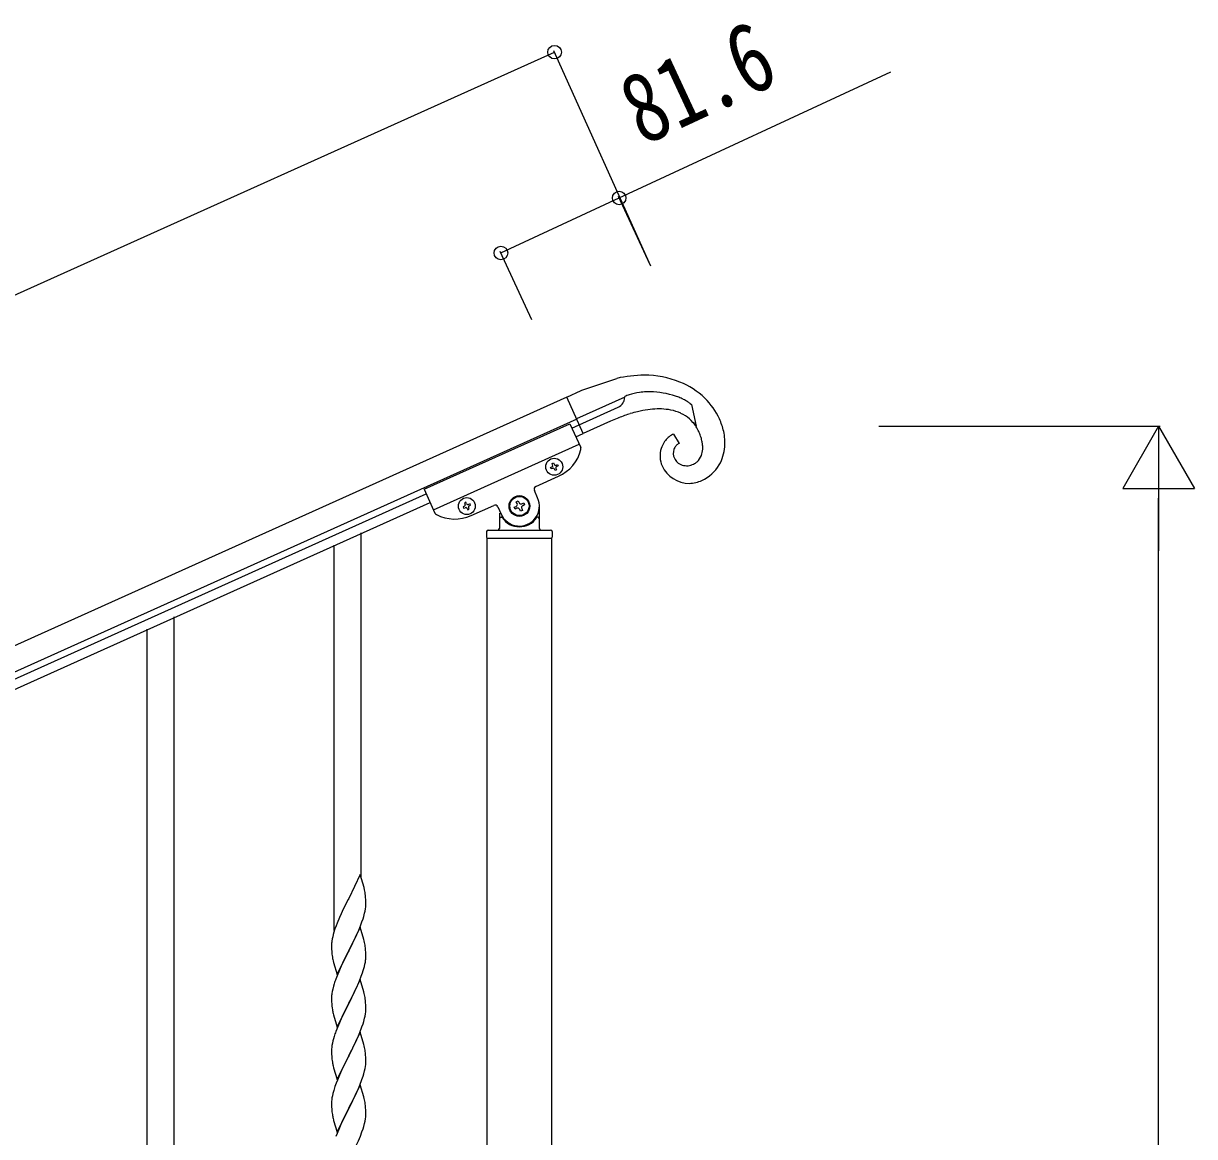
# Model space of a CAD drawing. Units: millimetres, scale not verified. Extents: x -4015 to 4015, y -2862 to 2860.
# Drawn here: x 1069 to 1802, y -1075 to -378 of the extents above; entities that cross this region are included whole.
import ezdxf
from ezdxf.enums import TextEntityAlignment as Align

# ---------------------------------------------------------------- set-up
doc = ezdxf.new("R2010")
doc.units = ezdxf.units.MM
doc.header["$LTSCALE"] = 10
doc.layers.add('0-3_YKK_A1', color=4, linetype='Continuous')
doc.layers.add('0-4_YKK_D', color=6, linetype='Continuous')
doc.styles.add('ＭＳ ゴシック', font='')
doc.styles.get('ＭＳ ゴシック').set_extended_font_data('MS Gothic')

msp = doc.modelspace()

# ---------------------------------------------------------------- linework, layer by layer
at = {"layer": '0-3_YKK_A1'}
for p, q in [((1418.77, -607.45), (1440.65, -599.98)), ((1409.37, -611.75), (560.11, -993.96)), ((1419.57, -634.5), (1409.31, -611.7)), ((1445.6, -611.83), (1415.46, -625.38)), ((1444.62, -615.24), (1444.7, -615.09)), ((1445.44, -613.09), (1445.5, -612.86)), ((1417.1, -629.03), (1441.42, -618.1)), ((1486.61, -615.79), (1487.43, -616.43)), ((1487.43, -616.43), (1490.22, -630)), ((1415.52, -625.43), (566.26, -1007.64)), ((1320.14, -669.42), (1411.33, -628.38)), ((1411.33, -628.38), (1418.03, -643.26)), ((1412.57, -631.14), (1417.16, -629.08)), ((1436.64, -626.82), (1419.56, -634.5)), ((1441.8, -624.65), (1436.64, -626.82)), ((1415.04, -636.61), (1419.63, -634.55)), ((1476.04, -634.88), (1479.56, -640.81)), ((1492.2, -633.87), (1491.96, -633.34)), ((1325.88, -682.18), (1417.08, -641.14)), ((1478.63, -641.33), (1478.51, -641.42)), ((1400.39, -656.31), (1399.51, -656.7)), ((1402.62, -654.25), (1403.5, -653.85)), ((1478.7, -652.71), (1479.03, -652.97)), ((1487.68, -654.07), (1487.89, -653.99)), ((1487.89, -653.99), (1488.56, -653.72)), ((1489.85, -653), (1490.27, -652.7)), ((1390.04, -667.57), (1404.17, -661.2)), ((612.59, -991.17), (1321.38, -672.18)), ((1320.14, -669.42), (1326.84, -684.3)), ((1391.09, -674.77), (1389.03, -670.21)), ((615.05, -996.65), (1323.85, -677.65)), ((1345.28, -680.05), (1344.4, -680.45)), ((1348.3, -679.75), (1349.18, -679.35)), ((1349.46, -685.83), (1363.59, -679.47)), ((1366.24, -680.47), (1368.29, -685.03)), ((1378.15, -681.31), (1376.95, -681.86)), ((1381.22, -678.49), (1382.43, -677.94)), ((1392.19, -693.9), (1392.19, -679.9)), ((1367.19, -684.45), (1367.19, -693.9)), ((1368.19, -686.9), (1368.46, -686.9)), ((1391.19, -686.9), (1390.91, -686.9)), ((1359.19, -695.9), (1359.19, -699.4)), ((1360.19, -694.9), (1399.19, -694.9)), ((1400.19, -695.9), (1400.19, -699.4)), ((1280.69, -912.61), (1280.69, -696.7)), ((1359.44, -699.9), (1399.94, -699.9)), ((1359.44, -1534.88), (1359.44, -699.9)), ((1359.69, -699.9), (1399.69, -699.9)), ((1399.94, -1534.88), (1399.94, -699.9)), ((1263.69, -945.52), (1263.69, -704.34)), ((1163.69, -1097.94), (1163.69, -749.28)), ((1146.69, -1097.94), (1146.69, -756.92)), ((1262.49, -1026.95), (1262.63, -1027.93)), ((1262.49, -1059.81), (1262.63, -1060.8))]:
    msp.add_line(p, q, dxfattribs=at)
for points in [[(1409.31, -611.7), (1418.42, -607.61), (1418.77, -607.45)], [(1445.5, -612.86), (1445.64, -611.41), (1445.64, -611.39)], [(1399.51, -656.7), (1399.12, -655.82), (1399.99, -655.43)], [(1400.48, -654.16), (1400.08, -653.29), (1400.96, -652.89), (1401.35, -653.77)], [(1402.53, -656.39), (1402.93, -657.27), (1402.05, -657.66), (1401.66, -656.79)], [(1403.5, -653.85), (1403.89, -654.73), (1403.01, -655.12)], [(1344.4, -680.45), (1344.8, -681.32), (1345.67, -680.93)], [(1346.64, -678.39), (1346.24, -677.52), (1345.37, -677.91), (1345.76, -678.79)], [(1346.94, -681.41), (1347.34, -682.29), (1348.21, -681.89), (1347.82, -681.02)], [(1349.18, -679.35), (1348.78, -678.48), (1347.91, -678.87)], [(1376.95, -681.86), (1376.41, -680.65), (1377.61, -680.11)], [(1378.27, -678.37), (1377.73, -677.16), (1378.94, -676.62), (1379.48, -677.82)], [(1381.1, -681.43), (1381.64, -682.64), (1380.44, -683.18), (1379.9, -681.98)], [(1382.43, -677.94), (1382.97, -679.15), (1381.76, -679.69)], [(1280.09, -910.58), (1272.86, -925.43), (1272.52, -926.1), (1269.91, -931.3), (1268.81, -933.6), (1268.14, -935.03), (1267.03, -937.49), (1265.56, -941.02), (1264.97, -942.54), (1264.25, -944.56), (1263.61, -946.55), (1263.19, -948.01), (1262.83, -949.43), (1262.54, -950.82), (1262.32, -952.15)], [(1282.82, -920.12), (1282.48, -918.7), (1280.09, -910.58)], [(1262.49, -961.21), (1262.63, -962.2), (1262.81, -963.15), (1262.91, -963.62), (1263.12, -964.56), (1263.37, -965.52), (1265.64, -973.16), (1272.86, -958.31), (1273.03, -957.97), (1274.75, -954.59), (1277.14, -949.66), (1278.69, -946.24), (1279.13, -945.24), (1280.17, -942.71), (1281.13, -940.18), (1281.81, -938.18), (1282.27, -936.7), (1282.79, -934.77), (1283.1, -933.38), (1283.34, -932.02), (1283.5, -930.73), (1283.56, -929.9), (1283.58, -929.1), (1283.58, -927.95), (1283.53, -926.23), (1283.47, -924.98), (1283.36, -923.57)], [(1280.09, -943.45), (1272.86, -958.31), (1272.52, -958.98), (1269.7, -964.62), (1268.14, -967.9), (1267.03, -970.37), (1265.56, -973.89), (1264.79, -975.92)], [(1282.82, -952.99), (1282.6, -952.05), (1282.35, -951.09), (1280.09, -943.45)], [(1262.19, -953.43), (1262.15, -954.24), (1262.14, -954.64), (1262.16, -956.5), (1262.19, -957.51), (1262.24, -958.45), (1262.32, -959.62)], [(1283.56, -962.77), (1283.58, -961.97), (1283.58, -960.83), (1283.53, -959.1), (1283.47, -957.85), (1283.36, -956.44)], [(1282.67, -968.12), (1283, -966.71), (1283.27, -965.34), (1283.46, -964.03)], [(1263.12, -997.43), (1263.37, -998.39), (1265.64, -1006.03), (1272.86, -991.18), (1273.03, -990.85), (1274.75, -987.46), (1276.25, -984.4), (1277.37, -982.06), (1278.48, -979.61), (1279.55, -977.1), (1280.75, -974.06), (1281.48, -972.05), (1281.97, -970.55)], [(1263.76, -978.93), (1263.32, -980.4), (1262.83, -982.31), (1262.54, -983.69), (1262.32, -985.02)], [(1280.09, -976.31), (1272.86, -991.18), (1272.7, -991.51), (1269.91, -997.04), (1268.59, -999.81), (1268.14, -1000.77), (1266.39, -1004.74), (1265.36, -1007.27), (1264.79, -1008.79)], [(1282.82, -985.85), (1282.6, -984.92), (1282.35, -983.96), (1280.09, -976.31)], [(1262.19, -986.3), (1262.15, -987.11), (1262.14, -987.51), (1262.16, -989.37), (1262.19, -990.38), (1262.24, -991.32), (1262.34, -992.76), (1262.49, -994.08), (1262.63, -995.07)], [(1263.12, -1030.3), (1263.44, -1031.5), (1265.64, -1038.9), (1272.86, -1024.04), (1273.03, -1023.71), (1274.75, -1020.33), (1276.25, -1017.27), (1277.37, -1014.92), (1278.91, -1011.48), (1279.76, -1009.47), (1281.13, -1005.92), (1281.81, -1003.92), (1282.27, -1002.44), (1282.79, -1000.51), (1283.1, -999.12), (1283.34, -997.76), (1283.5, -996.47), (1283.56, -995.64), (1283.58, -994.84), (1283.58, -993.69), (1283.53, -991.97), (1283.47, -990.72), (1283.36, -989.31)], [(1280.09, -1009.19), (1272.86, -1024.04), (1272.52, -1024.72), (1269.7, -1030.36), (1268.36, -1033.16), (1267.03, -1036.1), (1265.76, -1039.12), (1264.97, -1041.15), (1264.25, -1043.17), (1263.46, -1045.65), (1262.94, -1047.57), (1262.63, -1048.97), (1262.39, -1050.32), (1262.23, -1051.62), (1262.17, -1052.45), (1262.14, -1053.25), (1262.16, -1055.11), (1262.19, -1056.12), (1262.24, -1057.06), (1262.32, -1058.22)], [(1282.82, -1018.73), (1282.6, -1017.79), (1282.35, -1016.83), (1280.09, -1009.19)], [(1263.76, -1011.79), (1263.32, -1013.26), (1262.94, -1014.7), (1262.63, -1016.1), (1262.39, -1017.45), (1262.23, -1018.75), (1262.17, -1019.58), (1262.14, -1020.38), (1262.16, -1022.24), (1262.19, -1023.25), (1262.24, -1024.19), (1262.32, -1025.35)], [(1263.12, -1063.17), (1263.37, -1064.12), (1263.44, -1064.37), (1265.64, -1071.77), (1272.86, -1056.91), (1273.03, -1056.58), (1275.81, -1051.04), (1276.92, -1048.74), (1277.59, -1047.31), (1278.91, -1044.35), (1279.76, -1042.33), (1281.13, -1038.79), (1281.81, -1036.79), (1282.27, -1035.31), (1282.79, -1033.38), (1283.1, -1031.99), (1283.34, -1030.63), (1283.5, -1029.34), (1283.56, -1028.51), (1283.58, -1027.71), (1283.58, -1026.56), (1283.53, -1024.84), (1283.47, -1023.59), (1283.36, -1022.18)], [(1280.09, -1042.05), (1272.86, -1056.91), (1272.7, -1057.24), (1269.7, -1063.23), (1268.36, -1066.03), (1267.03, -1068.97), (1265.56, -1072.5), (1264.79, -1074.53)], [(1282.82, -1051.59), (1282.6, -1050.65), (1282.35, -1049.7), (1280.09, -1042.05)], [(1262.91, -1095.1), (1263.12, -1096.04), (1263.44, -1097.24), (1265.64, -1104.64), (1272.86, -1089.78), (1273.03, -1089.45), (1277.59, -1080.18), (1278.91, -1077.22), (1280.17, -1074.19), (1281.13, -1071.66), (1281.81, -1069.65), (1282.27, -1068.18), (1282.79, -1066.25), (1283.1, -1064.85), (1283.34, -1063.5), (1283.5, -1062.21), (1283.56, -1061.38), (1283.58, -1060.58), (1283.58, -1059.43), (1283.53, -1057.7), (1283.47, -1056.46), (1283.36, -1055.05)]]:
    msp.add_lwpolyline(points, dxfattribs=at)
for centre, radius in [((1401.5, -655.28), 5.3), ((1379.69, -679.9), 6.5), ((1379.69, -679.9), 6), ((1346.79, -679.9), 5.3)]:
    msp.add_circle(centre, radius, dxfattribs=at)
for centre, radius, start, end in [((1459.23, -684.61), 86.64, 90.93194, 102.38156), ((1457.15, -661.63), 63.66, 68.8239, 89.39496), ((1460.15, -650.38), 52.1, 46.86916, 67.44021), ((1438.01, -611.07), 7.82, 295.88139, 327.75983), ((1436.17, -610.62), 9.63, 332.35131, 336.93436), ((1434.38, -610.28), 11.41, 338.88732, 345.76075), ((1473.52, -678.56), 72.76, 110.2469, 112.53865), ((1444.89, -611.43), 0.75, 3.05731, 5.34907), ((1461.12, -649.5), 41.23, 98.88406, 108.0465), ((1461.61, -663.83), 55.49, 87.94108, 97.10352), ((1459.25, -666.13), 57.91, 69.66905, 85.68574), ((1448.49, -684.27), 78.76, 64.62105, 66.9128), ((1447.63, -677.88), 73.44, 59.58366, 61.87541), ((1454.69, -660.31), 54.78, 54.35666, 56.64842), ((1460.05, -647.21), 49.91, 26.00053, 44.29621), ((1509.47, -805.65), 193.24, 108.2084, 110.50015), ((1482.54, -735.22), 117.98, 104.17673, 106.46849), ((1472.1, -700.04), 81.33, 98.534, 103.11705), ((1469.06, -692.34), 73.28, 92.49829, 97.08134), ((1466.96, -687.08), 67.96, 88.62627, 90.91803), ((1465.95, -667.88), 48.81, 80.03255, 86.90598), ((1467.28, -652.65), 33.61, 66.31203, 77.76165), ((1470.13, -643.79), 24.36, 34.4544, 64.08205), ((1440.16, -658.39), 57.54, 25.80845, 32.68189), ((1457.25, -645.69), 51.82, 13.96038, 23.12282), ((1483.03, -648.53), 15.38, 122.34282, 147.45202), ((1483.58, -650.77), 17.59, 115.37774, 119.96079), ((1454.49, -649.74), 40.92, 18.24191, 22.82496), ((1458.41, -647.33), 36.45, 11.98796, 16.57101), ((1468.03, -640.96), 40.27, 357.39542, 11.12995), ((1393.91, -638.41), 25, 294.23, 345.73005), ((1416.2, -644.08), 2, 345.73005, 24.23), ((1484.28, -648.58), 16.56, 163.49332, 202.0855), ((1487.29, -650.34), 19.97, 149.66128, 161.1109), ((1483.95, -646.77), 7.96, 162.8662, 203.6821), ((1483.29, -647.01), 7.41, 141.29787, 159.59356), ((1484.79, -648.84), 9.74, 133.78953, 138.37258), ((1483.09, -647.4), 7.53, 127.44934, 132.03239), ((1482.4, -646.83), 6.66, 115.22416, 124.3866), ((1479.83, -643.32), 14.6, 340.21075, 356.22744), ((1467.3, -644.57), 27.19, 5.60305, 10.1861), ((1464.85, -643.51), 29.56, 358.51674, 3.09979), ((1478.28, -639.84), 30.12, 331.55139, 354.39376), ((1484.48, -646.3), 8.64, 205.12473, 227.9671), ((1478.44, -637.56), 19.21, 307.98825, 310.28), ((1483.33, -644.16), 11.03, 313.08207, 338.19126), ((1399.6, -654.56), 0.96, 294.23, 24.23), ((1400.78, -657.18), 0.96, 24.23, 114.23), ((1402.23, -653.37), 0.96, 204.23, 294.23), ((1403.41, -656), 0.96, 114.23, 204.23), ((1486.08, -646.75), 18.94, 205.16426, 269.85289), ((1484.31, -645.66), 9.02, 234.14759, 281.5867), ((1481.58, -634.75), 20.26, 282.94414, 287.52719), ((1483.24, -642.61), 12.31, 295.59582, 302.46925), ((1482.37, -640.09), 26.47, 295.91426, 327.7927), ((1485.04, -643), 22.71, 272.49733, 293.06839), ((1390.86, -669.39), 2, 114.23, 204.23), ((1344.89, -679.18), 0.96, 294.23, 24.23), ((1346.07, -681.81), 0.96, 24.23, 114.23), ((1347.51, -678), 0.96, 204.23, 294.23), ((1348.69, -680.62), 0.96, 114.23, 204.23), ((1364.41, -681.29), 2, 24.23, 114.23), ((1379.69, -679.9), 12.5, 204.23, 24.23), ((1377.07, -678.91), 1.32, 294.23, 24.23), ((1378.69, -682.52), 1.32, 24.23, 114.23), ((1380.68, -677.28), 1.32, 204.23, 294.23), ((1382.31, -680.89), 1.32, 114.23, 204.23), ((1328.66, -683.47), 2, 204.23, 242.72995), ((1339.2, -663.03), 25, 242.72995, 294.23), ((1368.19, -687.9), 1, 90, 180), ((1368.46, -687.4), 0.5, 33.74899, 90), ((1379.69, -679.9), 13, 213.74899, 326.25101), ((1390.91, -687.4), 0.5, 90, 146.25101), ((1391.19, -687.9), 1, 0, 90), ((1360.19, -695.9), 1, 90, 180), ((1366.19, -693.9), 1, 270, 0), ((1393.19, -693.9), 1, 180, 270), ((1399.19, -695.9), 1, 0, 90), ((1359.69, -699.4), 0.5, 180, 270), ((1399.69, -699.4), 0.5, 270, 0), ((1241.35, -928.82), 42.37, 9.56725, 11.859), ((1238.5, -928.42), 45.12, 6.17603, 8.46779), ((1294.13, -956.04), 32.04, 173.03232, 175.32407), ((1302.15, -956.16), 39.98, 184.9569, 187.24866), ((1241.35, -961.69), 42.37, 9.56725, 11.859), ((1238.5, -961.29), 45.12, 6.17603, 8.46779), ((1252.14, -960.77), 31.49, 354.07159, 356.36334), ((1221.57, -951.84), 63.23, 342.78424, 345.07599), ((1339.39, -1003.17), 79.42, 159.93435, 162.22611), ((1294.13, -988.91), 32.04, 173.03232, 175.32407), ((1241.23, -994.56), 42.49, 9.53591, 11.82766), ((1238.63, -994.16), 45, 6.19632, 8.48807), ((1322, -984), 60.39, 190.55951, 192.85127), ((1339.39, -1036.04), 79.42, 159.93435, 162.22611), ((1302.27, -1021.9), 40.1, 184.93791, 187.22967), ((1241.35, -1027.43), 42.37, 9.56725, 11.859), ((1238.5, -1027.03), 45.12, 6.17603, 8.46779), ((1322, -1016.86), 60.39, 190.55951, 192.85127), ((1241.35, -1060.3), 42.37, 9.56725, 11.859), ((1238.5, -1059.9), 45.12, 6.17603, 8.46779), ((1302.15, -1054.77), 39.98, 184.9569, 187.24866), ((1322, -1049.73), 60.39, 190.55951, 192.85127)]:
    msp.add_arc(centre, radius, start, end, dxfattribs=at)
at = {"layer": '0-4_YKK_D'}
for p, q in [((1462, -529.87), (1401.27, -394.94)), ((478.01, -811.54), (1401.68, -395.85)), ((1461.57, -528.96), (1441.69, -486.19)), ((1387.55, -563.37), (1367.66, -520.61)), ((1604.54, -629.9), (1780.69, -629.9)), ((1779.69, -629.9), (1757.19, -668.87)), ((1779.69, -629.9), (1802.19, -668.87)), ((1779.69, -629.9), (1779.69, -707.84)), ((1757.19, -668.87), (1802.19, -668.87)), ((1779.69, -1584.9), (1779.69, -674.9))]:
    msp.add_line(p, q, dxfattribs=at)
msp.add_lwpolyline([(1368.09, -521.52), (1442.12, -487.1), (1612.05, -408.1)], dxfattribs=at)
for centre in [(1401.68, -395.85), (1442.12, -487.1), (1368.09, -521.52)]:
    msp.add_circle(centre, 4.25, dxfattribs=at)

# ---------------------------------------------------------------- texts
at = {"layer": '0-4_YKK_D', "style": 'ＭＳ ゴシック', "width": 0.8}
msp.add_text('81.6', height=43.99, rotation=24.933, dxfattribs=at).set_placement((1462.38, -466.65), align=Align.BOTTOM_LEFT)

doc.saveas('drawing.dxf')
